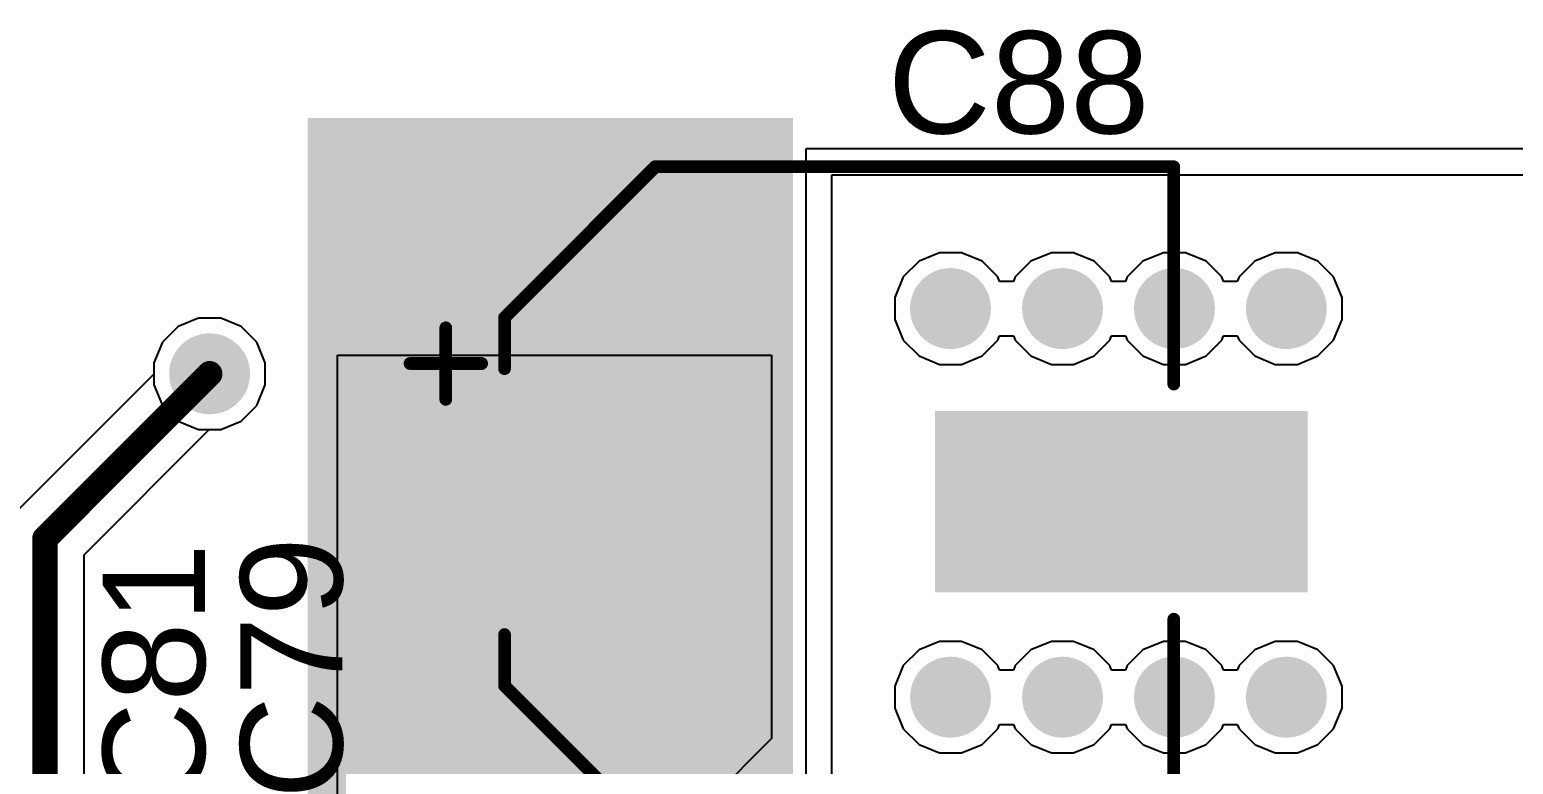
# Model space of a CAD drawing. Header units: millimetres. Extents: x 0 to 5423, y 0 to 5425.
# Drawn here: x 99.58 to 114.33, y 35.92 to 43.22 of the extents above; entities that cross this region are included whole.
import ezdxf

# ---------------------------------------------------------------- set-up
doc = ezdxf.new("R2010")
doc.units = ezdxf.units.MM
for name, color, linetype in [('BottomLayer', 5, 'Continuous'), ('BottomSolder', 6, 'Continuous'), ('TopLayer', 1, 'Continuous'), ('TopOverlay', 2, 'Continuous'), ('TopPaste', 8, 'Continuous'), ('TopSolder', 216, 'Continuous'), ('ViaHoleLayer', 16, 'Continuous')]:
    doc.layers.add(name, color=color, linetype=linetype)
doc.styles.add('Arial', font='', dxfattribs={"height": 0.2})
doc.styles.get('Arial').set_extended_font_data('Arial')

# ---------------------------------------------------------------- blocks, each defined once
blk = doc.blocks.new('RVT1H101M0607_338')
at = {"layer": 'TopLayer'}
for points in [[(-4.55, 0.8), (-1.05, 0.8), (-1.05, -0.8), (-4.55, -0.8)], [(1.05, 0.8), (4.55, 0.8), (4.55, -0.8), (1.05, -0.8)]]:
    blk.add_hatch(color=1, dxfattribs=at).paths.add_polyline_path(points)
at = {"layer": 'TopPaste'}
for points in [[(-4.55, 0.8), (-1.05, 0.8), (-1.05, -0.8), (-4.55, -0.8)], [(1.05, 0.8), (4.55, 0.8), (4.55, -0.8), (1.05, -0.8)]]:
    blk.add_hatch(color=8, dxfattribs=at).paths.add_polyline_path(points)
at = {"layer": 'TopSolder'}
for points in [[(-4.652, 0.902), (-0.948, 0.902), (-0.948, -0.902), (-4.652, -0.902)], [(0.948, 0.902), (4.652, 0.902), (4.652, -0.902), (0.948, -0.902)]]:
    blk.add_hatch(color=216, dxfattribs=at).paths.add_polyline_path(points)
at = {"layer": 'TopOverlay', "const_width": 0.127}
for points in [[(-3.333, 1.829), (-1.835, 3.327)], [(-1.835, 3.327), (3.321, 3.327)], [(3.321, 1.168), (3.321, 3.327)], [(-3.918, 1.016), (-3.918, 1.727)], [(-3.333, 1.321), (-3.333, 1.829)], [(-4.273, 1.372), (-3.562, 1.372)], [(3.321, -3.327), (3.321, -1.168)], [(-3.333, -1.829), (-3.333, -1.321)], [(-3.333, -1.829), (-1.835, -3.327)], [(-1.835, -3.327), (3.321, -3.327)]]:
    blk.add_lwpolyline(points, dxfattribs=at)
at = {"layer": 'TopOverlay', "const_width": 0.0635}
for points in [[(-1.867, 3.327, 1), (-1.803, 3.327, 1)], [(-1.867, 3.327, 1), (-1.803, 3.327, 1)], [(3.29, 3.327, 1), (3.353, 3.327, 1)], [(3.29, 3.327, 1), (3.353, 3.327, 1)], [(-3.949, 1.727, 1), (-3.886, 1.727, 1)], [(-3.365, 1.829, 1), (-3.302, 1.829, 1)], [(-3.365, 1.829, 1), (-3.302, 1.829, 1)], [(-4.305, 1.372, 1), (-4.241, 1.372, 1)], [(-3.594, 1.372, 1), (-3.53, 1.372, 1)], [(-3.365, 1.321, 1), (-3.302, 1.321, 1)], [(3.29, 1.168, 1), (3.353, 1.168, 1)], [(-3.949, 1.016, 1), (-3.886, 1.016, 1)], [(3.29, -1.168, 1), (3.353, -1.168, 1)], [(-3.365, -1.321, 1), (-3.302, -1.321, 1)], [(-3.365, -1.829, 1), (-3.302, -1.829, 1)], [(-3.365, -1.829, 1), (-3.302, -1.829, 1)], [(-1.867, -3.327, 1), (-1.803, -3.327, 1)], [(-1.867, -3.327, 1), (-1.803, -3.327, 1)], [(3.29, -3.327, 1), (3.353, -3.327, 1)], [(3.29, -3.327, 1), (3.353, -3.327, 1)]]:
    blk.add_lwpolyline(points, format="xyb", close=True, dxfattribs=at)

msp = doc.modelspace()

# ---------------------------------------------------------------- hatches: boundary and pattern name
at = {"layer": 'BottomLayer'}
h = msp.add_hatch(color=5, dxfattribs=at)
edge = h.paths.add_edge_path()
edge.add_arc((103.138, 40.45), 0.3, 0, 360)
h = msp.add_hatch(color=5, dxfattribs=at)
edge = h.paths.add_edge_path()
edge.add_arc((104.252, 40.45), 0.3, 0, 360)
h = msp.add_hatch(color=5, dxfattribs=at)
edge = h.paths.add_edge_path()
edge.add_arc((105.365, 40.45), 0.3, 0, 360)
h = msp.add_hatch(color=5, dxfattribs=at)
edge = h.paths.add_edge_path()
edge.add_arc((106.478, 40.45), 0.3, 0, 360)
h = msp.add_hatch(color=5, dxfattribs=at)
edge = h.paths.add_edge_path()
edge.add_arc((108.738, 40.45), 0.3, 0, 360)
h = msp.add_hatch(color=5, dxfattribs=at)
edge = h.paths.add_edge_path()
edge.add_arc((109.852, 40.45), 0.3, 0, 360)
h = msp.add_hatch(color=5, dxfattribs=at)
edge = h.paths.add_edge_path()
edge.add_arc((110.965, 40.45), 0.3, 0, 360)
h = msp.add_hatch(color=5, dxfattribs=at)
edge = h.paths.add_edge_path()
edge.add_arc((112.078, 40.45), 0.3, 0, 360)
h = msp.add_hatch(color=5, dxfattribs=at)
edge = h.paths.add_edge_path()
edge.add_arc((101.371, 39.802), 0.3, 0, 360)
h = msp.add_hatch(color=5, dxfattribs=at)
edge = h.paths.add_edge_path()
edge.add_arc((103.138, 36.589), 0.3, 0, 360)
h = msp.add_hatch(color=5, dxfattribs=at)
edge = h.paths.add_edge_path()
edge.add_arc((104.252, 36.589), 0.3, 0, 360)
h = msp.add_hatch(color=5, dxfattribs=at)
edge = h.paths.add_edge_path()
edge.add_arc((105.365, 36.589), 0.3, 0, 360)
h = msp.add_hatch(color=5, dxfattribs=at)
edge = h.paths.add_edge_path()
edge.add_arc((106.478, 36.589), 0.3, 0, 360)
h = msp.add_hatch(color=5, dxfattribs=at)
edge = h.paths.add_edge_path()
edge.add_arc((108.738, 36.589), 0.3, 0, 360)
h = msp.add_hatch(color=5, dxfattribs=at)
edge = h.paths.add_edge_path()
edge.add_arc((109.852, 36.589), 0.3, 0, 360)
h = msp.add_hatch(color=5, dxfattribs=at)
edge = h.paths.add_edge_path()
edge.add_arc((110.965, 36.589), 0.3, 0, 360)
h = msp.add_hatch(color=5, dxfattribs=at)
edge = h.paths.add_edge_path()
edge.add_arc((112.078, 36.589), 0.3, 0, 360)
at = {"layer": 'BottomSolder'}
h = msp.add_hatch(color=6, dxfattribs=at)
edge = h.paths.add_edge_path()
edge.add_arc((103.138, 40.45), 0.402, 0, 360)
h = msp.add_hatch(color=6, dxfattribs=at)
edge = h.paths.add_edge_path()
edge.add_arc((104.252, 40.45), 0.402, 0, 360)
h = msp.add_hatch(color=6, dxfattribs=at)
edge = h.paths.add_edge_path()
edge.add_arc((105.365, 40.45), 0.402, 0, 360)
h = msp.add_hatch(color=6, dxfattribs=at)
edge = h.paths.add_edge_path()
edge.add_arc((106.478, 40.45), 0.402, 0, 360)
h = msp.add_hatch(color=6, dxfattribs=at)
edge = h.paths.add_edge_path()
edge.add_arc((108.738, 40.45), 0.402, 0, 360)
h = msp.add_hatch(color=6, dxfattribs=at)
edge = h.paths.add_edge_path()
edge.add_arc((109.852, 40.45), 0.402, 0, 360)
h = msp.add_hatch(color=6, dxfattribs=at)
edge = h.paths.add_edge_path()
edge.add_arc((110.965, 40.45), 0.402, 0, 360)
h = msp.add_hatch(color=6, dxfattribs=at)
edge = h.paths.add_edge_path()
edge.add_arc((112.078, 40.45), 0.402, 0, 360)
h = msp.add_hatch(color=6, dxfattribs=at)
edge = h.paths.add_edge_path()
edge.add_arc((101.371, 39.802), 0.402, 0, 360)
h = msp.add_hatch(color=6, dxfattribs=at)
edge = h.paths.add_edge_path()
edge.add_arc((103.138, 36.589), 0.402, 0, 360)
h = msp.add_hatch(color=6, dxfattribs=at)
edge = h.paths.add_edge_path()
edge.add_arc((104.252, 36.589), 0.402, 0, 360)
h = msp.add_hatch(color=6, dxfattribs=at)
edge = h.paths.add_edge_path()
edge.add_arc((105.365, 36.589), 0.402, 0, 360)
h = msp.add_hatch(color=6, dxfattribs=at)
edge = h.paths.add_edge_path()
edge.add_arc((106.478, 36.589), 0.402, 0, 360)
h = msp.add_hatch(color=6, dxfattribs=at)
edge = h.paths.add_edge_path()
edge.add_arc((108.738, 36.589), 0.402, 0, 360)
h = msp.add_hatch(color=6, dxfattribs=at)
edge = h.paths.add_edge_path()
edge.add_arc((109.852, 36.589), 0.402, 0, 360)
h = msp.add_hatch(color=6, dxfattribs=at)
edge = h.paths.add_edge_path()
edge.add_arc((110.965, 36.589), 0.402, 0, 360)
h = msp.add_hatch(color=6, dxfattribs=at)
edge = h.paths.add_edge_path()
edge.add_arc((112.078, 36.589), 0.402, 0, 360)
at = {"layer": 'TopLayer'}
msp.add_hatch(color=1, dxfattribs=at).paths.add_polyline_path([(102.347, 35.562), (107.173, 35.562), (107.173, 42.343), (102.347, 42.343)])
h = msp.add_hatch(color=1, dxfattribs=at)
edge = h.paths.add_edge_path()
edge.add_arc((103.138, 40.45), 0.3, 0, 360)
h = msp.add_hatch(color=1, dxfattribs=at)
edge = h.paths.add_edge_path()
edge.add_arc((104.252, 40.45), 0.3, 0, 360)
h = msp.add_hatch(color=1, dxfattribs=at)
edge = h.paths.add_edge_path()
edge.add_arc((105.365, 40.45), 0.3, 0, 360)
h = msp.add_hatch(color=1, dxfattribs=at)
edge = h.paths.add_edge_path()
edge.add_arc((106.478, 40.45), 0.3, 0, 360)
h = msp.add_hatch(color=1, dxfattribs=at)
edge = h.paths.add_edge_path()
edge.add_arc((108.738, 40.45), 0.3, 0, 360)
h = msp.add_hatch(color=1, dxfattribs=at)
edge = h.paths.add_edge_path()
edge.add_arc((109.852, 40.45), 0.3, 0, 360)
h = msp.add_hatch(color=1, dxfattribs=at)
edge = h.paths.add_edge_path()
edge.add_arc((110.965, 40.45), 0.3, 0, 360)
h = msp.add_hatch(color=1, dxfattribs=at)
edge = h.paths.add_edge_path()
edge.add_arc((112.078, 40.45), 0.3, 0, 360)
h = msp.add_hatch(color=1, dxfattribs=at)
edge = h.paths.add_edge_path()
edge.add_arc((101.371, 39.802), 0.3, 0, 360)
h = msp.add_hatch(color=1, dxfattribs=at)
edge = h.paths.add_edge_path()
edge.add_arc((103.138, 36.589), 0.3, 0, 360)
h = msp.add_hatch(color=1, dxfattribs=at)
edge = h.paths.add_edge_path()
edge.add_arc((104.252, 36.589), 0.3, 0, 360)
h = msp.add_hatch(color=1, dxfattribs=at)
edge = h.paths.add_edge_path()
edge.add_arc((105.365, 36.589), 0.3, 0, 360)
h = msp.add_hatch(color=1, dxfattribs=at)
edge = h.paths.add_edge_path()
edge.add_arc((106.478, 36.589), 0.3, 0, 360)
h = msp.add_hatch(color=1, dxfattribs=at)
edge = h.paths.add_edge_path()
edge.add_arc((108.738, 36.589), 0.3, 0, 360)
h = msp.add_hatch(color=1, dxfattribs=at)
edge = h.paths.add_edge_path()
edge.add_arc((109.852, 36.589), 0.3, 0, 360)
h = msp.add_hatch(color=1, dxfattribs=at)
edge = h.paths.add_edge_path()
edge.add_arc((110.965, 36.589), 0.3, 0, 360)
h = msp.add_hatch(color=1, dxfattribs=at)
edge = h.paths.add_edge_path()
edge.add_arc((112.078, 36.589), 0.3, 0, 360)
at = {"layer": 'TopSolder'}
h = msp.add_hatch(color=216, dxfattribs=at)
edge = h.paths.add_edge_path()
edge.add_arc((103.138, 40.45), 0.402, 0, 360)
h = msp.add_hatch(color=216, dxfattribs=at)
edge = h.paths.add_edge_path()
edge.add_arc((104.252, 40.45), 0.402, 0, 360)
h = msp.add_hatch(color=216, dxfattribs=at)
edge = h.paths.add_edge_path()
edge.add_arc((105.365, 40.45), 0.402, 0, 360)
h = msp.add_hatch(color=216, dxfattribs=at)
edge = h.paths.add_edge_path()
edge.add_arc((106.478, 40.45), 0.402, 0, 360)
h = msp.add_hatch(color=216, dxfattribs=at)
edge = h.paths.add_edge_path()
edge.add_arc((108.738, 40.45), 0.402, 0, 360)
h = msp.add_hatch(color=216, dxfattribs=at)
edge = h.paths.add_edge_path()
edge.add_arc((109.852, 40.45), 0.402, 0, 360)
h = msp.add_hatch(color=216, dxfattribs=at)
edge = h.paths.add_edge_path()
edge.add_arc((110.965, 40.45), 0.402, 0, 360)
h = msp.add_hatch(color=216, dxfattribs=at)
edge = h.paths.add_edge_path()
edge.add_arc((112.078, 40.45), 0.402, 0, 360)
h = msp.add_hatch(color=216, dxfattribs=at)
edge = h.paths.add_edge_path()
edge.add_arc((101.371, 39.802), 0.402, 0, 360)
h = msp.add_hatch(color=216, dxfattribs=at)
edge = h.paths.add_edge_path()
edge.add_arc((103.138, 36.589), 0.402, 0, 360)
h = msp.add_hatch(color=216, dxfattribs=at)
edge = h.paths.add_edge_path()
edge.add_arc((104.252, 36.589), 0.402, 0, 360)
h = msp.add_hatch(color=216, dxfattribs=at)
edge = h.paths.add_edge_path()
edge.add_arc((105.365, 36.589), 0.402, 0, 360)
h = msp.add_hatch(color=216, dxfattribs=at)
edge = h.paths.add_edge_path()
edge.add_arc((106.478, 36.589), 0.402, 0, 360)
h = msp.add_hatch(color=216, dxfattribs=at)
edge = h.paths.add_edge_path()
edge.add_arc((108.738, 36.589), 0.402, 0, 360)
h = msp.add_hatch(color=216, dxfattribs=at)
edge = h.paths.add_edge_path()
edge.add_arc((109.852, 36.589), 0.402, 0, 360)
h = msp.add_hatch(color=216, dxfattribs=at)
edge = h.paths.add_edge_path()
edge.add_arc((110.965, 36.589), 0.402, 0, 360)
h = msp.add_hatch(color=216, dxfattribs=at)
edge = h.paths.add_edge_path()
edge.add_arc((112.078, 36.589), 0.402, 0, 360)
at = {"layer": 'ViaHoleLayer'}
h = msp.add_hatch(color=16, dxfattribs=at)
edge = h.paths.add_edge_path()
edge.add_arc((103.138, 40.45), 0.15, 0, 360)
h = msp.add_hatch(color=16, dxfattribs=at)
edge = h.paths.add_edge_path()
edge.add_arc((104.252, 40.45), 0.15, 0, 360)
h = msp.add_hatch(color=16, dxfattribs=at)
edge = h.paths.add_edge_path()
edge.add_arc((105.365, 40.45), 0.15, 0, 360)
h = msp.add_hatch(color=16, dxfattribs=at)
edge = h.paths.add_edge_path()
edge.add_arc((106.478, 40.45), 0.15, 0, 360)
h = msp.add_hatch(color=16, dxfattribs=at)
edge = h.paths.add_edge_path()
edge.add_arc((108.738, 40.45), 0.15, 0, 360)
h = msp.add_hatch(color=16, dxfattribs=at)
edge = h.paths.add_edge_path()
edge.add_arc((109.852, 40.45), 0.15, 0, 360)
h = msp.add_hatch(color=16, dxfattribs=at)
edge = h.paths.add_edge_path()
edge.add_arc((110.965, 40.45), 0.15, 0, 360)
h = msp.add_hatch(color=16, dxfattribs=at)
edge = h.paths.add_edge_path()
edge.add_arc((112.078, 40.45), 0.15, 0, 360)
h = msp.add_hatch(color=16, dxfattribs=at)
edge = h.paths.add_edge_path()
edge.add_arc((101.371, 39.802), 0.15, 0, 360)
h = msp.add_hatch(color=16, dxfattribs=at)
edge = h.paths.add_edge_path()
edge.add_arc((103.138, 36.589), 0.15, 0, 360)
h = msp.add_hatch(color=16, dxfattribs=at)
edge = h.paths.add_edge_path()
edge.add_arc((104.252, 36.589), 0.15, 0, 360)
h = msp.add_hatch(color=16, dxfattribs=at)
edge = h.paths.add_edge_path()
edge.add_arc((105.365, 36.589), 0.15, 0, 360)
h = msp.add_hatch(color=16, dxfattribs=at)
edge = h.paths.add_edge_path()
edge.add_arc((106.478, 36.589), 0.15, 0, 360)
h = msp.add_hatch(color=16, dxfattribs=at)
edge = h.paths.add_edge_path()
edge.add_arc((108.738, 36.589), 0.15, 0, 360)
h = msp.add_hatch(color=16, dxfattribs=at)
edge = h.paths.add_edge_path()
edge.add_arc((109.852, 36.589), 0.15, 0, 360)
h = msp.add_hatch(color=16, dxfattribs=at)
edge = h.paths.add_edge_path()
edge.add_arc((110.965, 36.589), 0.15, 0, 360)
h = msp.add_hatch(color=16, dxfattribs=at)
edge = h.paths.add_edge_path()
edge.add_arc((112.078, 36.589), 0.15, 0, 360)

# ---------------------------------------------------------------- linework, layer by layer
at = {"layer": 'BottomLayer'}
for p, q in [((108.425, 40.92), (108.269, 40.764)), ((108.628, 41.004), (108.425, 40.92)), ((108.849, 41.004), (108.628, 41.004)), ((109.052, 40.92), (108.849, 41.004)), ((109.208, 40.764), (109.052, 40.92)), ((109.538, 40.92), (109.382, 40.764)), ((109.742, 41.004), (109.538, 40.92)), ((109.962, 41.004), (109.742, 41.004)), ((110.166, 40.92), (109.962, 41.004)), ((110.321, 40.764), (110.166, 40.92)), ((110.651, 40.92), (110.495, 40.764)), ((110.855, 41.004), (110.651, 40.92)), ((111.075, 41.004), (110.855, 41.004)), ((111.279, 40.92), (111.075, 41.004)), ((111.435, 40.764), (111.279, 40.92)), ((111.764, 40.92), (111.609, 40.764)), ((111.968, 41.004), (111.764, 40.92)), ((112.188, 41.004), (111.968, 41.004)), ((112.392, 40.92), (112.188, 41.004)), ((112.548, 40.764), (112.392, 40.92)), ((108.269, 40.764), (108.184, 40.56)), ((109.226, 40.72), (109.208, 40.764)), ((109.364, 40.72), (109.226, 40.72)), ((109.382, 40.764), (109.364, 40.72)), ((110.34, 40.72), (110.321, 40.764)), ((110.477, 40.72), (110.34, 40.72)), ((110.495, 40.764), (110.477, 40.72)), ((111.453, 40.72), (111.435, 40.764)), ((111.59, 40.72), (111.453, 40.72)), ((111.609, 40.764), (111.59, 40.72)), ((112.632, 40.56), (112.548, 40.764)), ((108.184, 40.56), (108.184, 40.34)), ((112.632, 40.34), (112.632, 40.56)), ((101.261, 40.356), (101.058, 40.271)), ((101.482, 40.356), (101.261, 40.356)), ((101.685, 40.271), (101.482, 40.356)), ((108.184, 40.34), (108.269, 40.136)), ((112.548, 40.136), (112.632, 40.34)), ((101.058, 40.271), (100.902, 40.116)), ((101.841, 40.116), (101.685, 40.271)), ((108.269, 40.136), (108.425, 39.98)), ((109.052, 39.98), (109.208, 40.136)), ((109.208, 40.136), (109.226, 40.18)), ((109.226, 40.18), (109.364, 40.18)), ((109.364, 40.18), (109.382, 40.136)), ((109.382, 40.136), (109.538, 39.98)), ((110.166, 39.98), (110.321, 40.136)), ((110.321, 40.136), (110.34, 40.18)), ((110.34, 40.18), (110.477, 40.18)), ((110.477, 40.18), (110.495, 40.136)), ((110.495, 40.136), (110.651, 39.98)), ((111.279, 39.98), (111.435, 40.136)), ((111.435, 40.136), (111.453, 40.18)), ((111.453, 40.18), (111.59, 40.18)), ((111.59, 40.18), (111.609, 40.136)), ((111.609, 40.136), (111.764, 39.98)), ((112.392, 39.98), (112.548, 40.136)), ((100.902, 40.116), (100.817, 39.912)), ((101.925, 39.912), (101.841, 40.116)), ((108.425, 39.98), (108.628, 39.896)), ((108.849, 39.896), (109.052, 39.98)), ((109.538, 39.98), (109.742, 39.896)), ((109.962, 39.896), (110.166, 39.98)), ((110.651, 39.98), (110.855, 39.896)), ((111.075, 39.896), (111.279, 39.98)), ((111.764, 39.98), (111.968, 39.896)), ((112.188, 39.896), (112.392, 39.98)), ((100.817, 39.912), (100.817, 39.692)), ((101.925, 39.692), (101.925, 39.912)), ((108.628, 39.896), (108.849, 39.896)), ((109.742, 39.896), (109.962, 39.896)), ((110.855, 39.896), (111.075, 39.896)), ((111.968, 39.896), (112.188, 39.896)), ((100.817, 39.692), (100.902, 39.488)), ((101.841, 39.488), (101.925, 39.692)), ((100.902, 39.488), (101.058, 39.332)), ((101.685, 39.332), (101.841, 39.488)), ((101.058, 39.332), (101.261, 39.248)), ((101.261, 39.248), (101.482, 39.248)), ((101.482, 39.248), (101.685, 39.332)), ((108.425, 37.059), (108.269, 36.903)), ((108.628, 37.143), (108.425, 37.059)), ((108.849, 37.143), (108.628, 37.143)), ((109.052, 37.059), (108.849, 37.143)), ((109.208, 36.903), (109.052, 37.059)), ((109.538, 37.059), (109.382, 36.903)), ((109.742, 37.143), (109.538, 37.059)), ((109.962, 37.143), (109.742, 37.143)), ((110.166, 37.059), (109.962, 37.143)), ((110.321, 36.903), (110.166, 37.059)), ((110.651, 37.059), (110.495, 36.903)), ((110.855, 37.143), (110.651, 37.059)), ((111.075, 37.143), (110.855, 37.143)), ((111.279, 37.059), (111.075, 37.143)), ((111.435, 36.903), (111.279, 37.059)), ((111.764, 37.059), (111.609, 36.903)), ((111.968, 37.143), (111.764, 37.059)), ((112.188, 37.143), (111.968, 37.143)), ((112.392, 37.059), (112.188, 37.143)), ((112.548, 36.903), (112.392, 37.059)), ((108.269, 36.903), (108.184, 36.699)), ((109.226, 36.859), (109.208, 36.903)), ((109.382, 36.903), (109.364, 36.859)), ((110.34, 36.859), (110.321, 36.903)), ((110.495, 36.903), (110.477, 36.859)), ((111.453, 36.859), (111.435, 36.903)), ((111.609, 36.903), (111.59, 36.859)), ((112.632, 36.699), (112.548, 36.903)), ((109.364, 36.859), (109.226, 36.859)), ((110.477, 36.859), (110.34, 36.859)), ((111.59, 36.859), (111.453, 36.859)), ((108.184, 36.699), (108.184, 36.479)), ((112.632, 36.479), (112.632, 36.699)), ((108.184, 36.479), (108.269, 36.275)), ((112.548, 36.275), (112.632, 36.479)), ((109.208, 36.275), (109.226, 36.319)), ((109.226, 36.319), (109.364, 36.319)), ((109.364, 36.319), (109.382, 36.275)), ((110.321, 36.275), (110.34, 36.319)), ((110.34, 36.319), (110.477, 36.319)), ((110.477, 36.319), (110.495, 36.275)), ((111.435, 36.275), (111.453, 36.319)), ((111.453, 36.319), (111.59, 36.319)), ((111.59, 36.319), (111.609, 36.275)), ((108.269, 36.275), (108.425, 36.12)), ((109.052, 36.12), (109.208, 36.275)), ((109.382, 36.275), (109.538, 36.12)), ((110.166, 36.12), (110.321, 36.275)), ((110.495, 36.275), (110.651, 36.12)), ((111.279, 36.12), (111.435, 36.275)), ((111.609, 36.275), (111.764, 36.12)), ((112.392, 36.12), (112.548, 36.275)), ((108.425, 36.12), (108.628, 36.035)), ((108.628, 36.035), (108.849, 36.035)), ((108.849, 36.035), (109.052, 36.12)), ((109.538, 36.12), (109.742, 36.035)), ((109.742, 36.035), (109.962, 36.035)), ((109.962, 36.035), (110.166, 36.12)), ((110.651, 36.12), (110.855, 36.035)), ((110.855, 36.035), (111.075, 36.035)), ((111.075, 36.035), (111.279, 36.12)), ((111.764, 36.12), (111.968, 36.035)), ((111.968, 36.035), (112.188, 36.035)), ((112.188, 36.035), (112.392, 36.12))]:
    msp.add_line(p, q, dxfattribs=at)
at = {"layer": 'TopLayer'}
for p, q in [((126.873, 42.037), (107.3, 42.037)), ((107.3, 42.037), (107.3, 41.778)), ((107.3, 41.778), (107.3, 35.23)), ((107.559, 35.23), (107.559, 41.778)), ((107.559, 41.778), (126.487, 41.778)), ((101.261, 40.356), (101.058, 40.271)), ((101.482, 40.356), (101.261, 40.356)), ((101.685, 40.271), (101.482, 40.356)), ((101.058, 40.271), (100.902, 40.116)), ((101.841, 40.116), (101.685, 40.271)), ((100.902, 40.116), (100.817, 39.912)), ((101.925, 39.912), (101.841, 40.116)), ((102.641, 34.617), (102.641, 39.988)), ((102.641, 39.988), (106.959, 39.988)), ((106.959, 39.988), (106.959, 36.178)), ((100.817, 39.912), (100.817, 39.797)), ((101.925, 39.692), (101.925, 39.912)), ((100.817, 39.797), (99.459, 38.439)), ((101.841, 39.488), (101.925, 39.692)), ((101.685, 39.332), (101.841, 39.488)), ((100.122, 38.003), (101.367, 39.248)), ((101.367, 39.248), (101.482, 39.248)), ((101.482, 39.248), (101.685, 39.332)), ((100.122, 35.204), (100.122, 38.003)), ((106.959, 36.178), (105.82, 35.039))]:
    msp.add_line(p, q, dxfattribs=at)
at = {"layer": 'TopLayer', "const_width": 0.254}
for points in [[(99.734, 38.164), (101.371, 39.802)], [(99.734, 34.819), (99.734, 38.164)]]:
    msp.add_lwpolyline(points, dxfattribs=at)
at = {"layer": 'TopLayer', "const_width": 0.127}
for points in [[(101.308, 39.802, 1), (101.435, 39.802, 1)], [(99.67, 38.164, 1), (99.797, 38.164, 1)], [(99.67, 38.164, 1), (99.797, 38.164, 1)]]:
    msp.add_lwpolyline(points, format="xyb", close=True, dxfattribs=at)

# ---------------------------------------------------------------- block references
msp.add_blockref('RVT1H101M0607_338', (107.637, 38.532))

# ---------------------------------------------------------------- texts
at = {"layer": 'TopOverlay', "style": 'Arial'}
msp.add_text('C88', height=1.016, dxfattribs=at).set_placement((108.114, 42.19))
for s, p in [('C79', (102.692, 35.577)), ('C81', (101.325, 35.518))]:
    msp.add_text(s, height=1.016, rotation=90, dxfattribs=at).set_placement(p)

doc.saveas('drawing.dxf')
